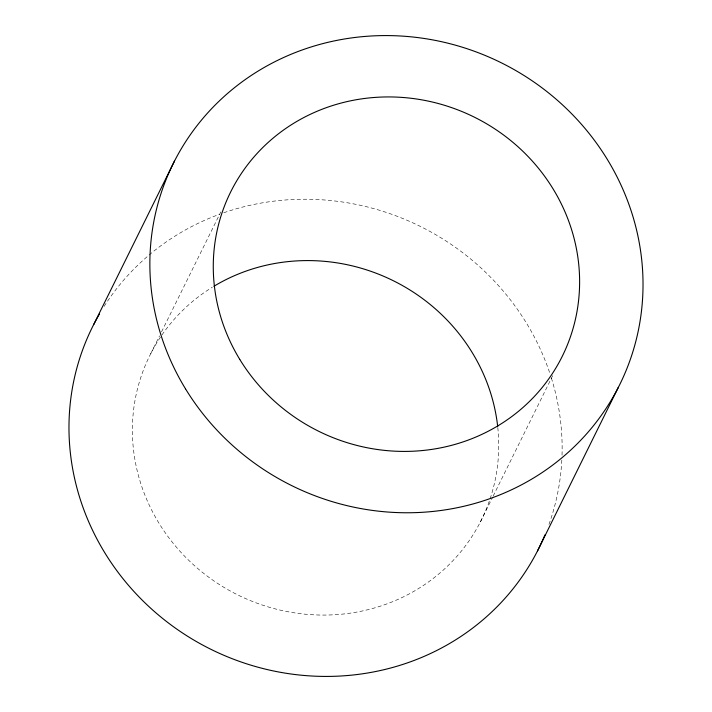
<?xml version="1.0" encoding="UTF-8"?>
<svg xmlns="http://www.w3.org/2000/svg" width="712" height="712" viewBox="0 0 712 712"><rect width="100%" height="100%" fill="white"/><g stroke="black" fill="none" stroke-linecap="round" stroke-linejoin="round"><path stroke-width="0.53" stroke-dasharray="3.56 2.67" d="M150.713 353.739L159.541 335.886M161.499 331.925L220.818 211.909M480.404 521.914L492.659 497.118M493.149 496.122L552.948 375.117M104.103 306.391A249.111 235.957 26.3 0 1 219.688 214.214M223.755 212.763A249.111 235.957 26.3 0 1 550.082 373.978M551.364 377.956A249.111 235.957 26.3 0 1 561.999 456.089M561.83 460.059A249.111 235.957 26.3 0 1 548.925 524.539M497.795 427.556A185.049 175.285 26.3 0 1 363.885 610.647A185.049 175.285 26.3 0 1 149.28 505.191A185.049 175.285 26.3 0 1 212.301 287.256"/><path stroke-width="1.07" d="M93.655 324.636L174.538 160.974M537.462 551.017L618.345 387.364M544.92 534.908A249.111 235.957 26.3 0 1 210.654 649.184A249.111 235.957 26.3 0 1 99.502 313.93M213.911 286.277A185.049 175.285 26.3 0 1 497.697 426.63M185.494 388.814A249.111 235.957 26.3 0 0 612.498 398.061A249.111 235.957 26.3 0 0 391.342 35.636A249.111 235.957 26.3 0 0 185.494 388.814M239.739 359.337A185.049 175.285 26.3 0 0 556.935 366.208A185.049 175.285 26.3 0 0 392.65 96.974A185.049 175.285 26.3 0 0 239.739 359.337"/></g></svg>
